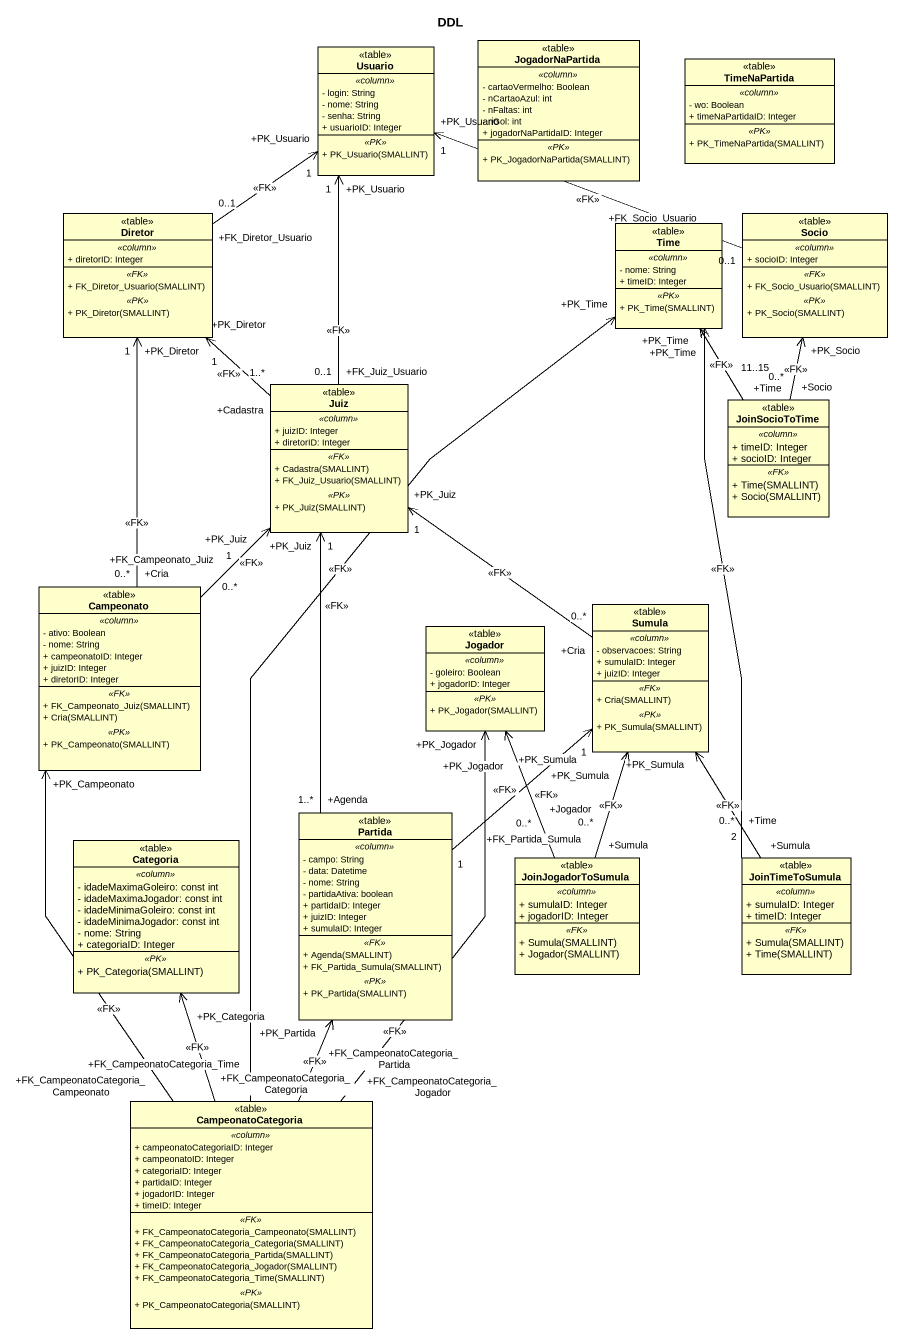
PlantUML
@startuml
title DDL
hide circle
hide empty members
skinparam classAttributeIconSize 0
class Usuario <<table>> {
  .. <<column>> ..
  - login: String
  - nome: String
  - senha: String
  + usuarioID: Integer
  .. <<PK>> ..
  + PK_Usuario(SMALLINT)
}
class JogadorNaPartida <<table>> {
  .. <<column>> ..
  - cartaoVermelho: Boolean
  - nCartaoAzul: int
  - nFaltas: int
  - nGol: int
  + jogadorNaPartidaID: Integer
  .. <<PK>> ..
  + PK_JogadorNaPartida(SMALLINT)
}
class TimeNaPartida <<table>> {
  .. <<column>> ..
  - wo: Boolean
  + timeNaPartidaID: Integer
  .. <<PK>> ..
  + PK_TimeNaPartida(SMALLINT)
}
class Diretor <<table>> {
  .. <<column>> ..
  + diretorID: Integer
  .. <<FK>> ..
  + FK_Diretor_Usuario(SMALLINT)
  .. <<PK>> ..
  + PK_Diretor(SMALLINT)
}
class Time <<table>> {
  .. <<column>> ..
  - nome: String
  + timeID: Integer
  .. <<PK>> ..
  + PK_Time(SMALLINT)
}
class Socio <<table>> {
  .. <<column>> ..
  + socioID: Integer
  .. <<FK>> ..
  + FK_Socio_Usuario(SMALLINT)
  .. <<PK>> ..
  + PK_Socio(SMALLINT)
}
class Juiz <<table>> {
  .. <<column>> ..
  + juizID: Integer
  + diretorID: Integer
  .. <<FK>> ..
  + Cadastra(SMALLINT)
  + FK_Juiz_Usuario(SMALLINT)
  .. <<PK>> ..
  + PK_Juiz(SMALLINT)
}
class JoinSocioToTime <<table>> {
  .. <<column>> ..
  + timeID: Integer
  + socioID: Integer
  .. <<FK>> ..
  + Time(SMALLINT)
  + Socio(SMALLINT)
}
class Campeonato <<table>> {
  .. <<column>> ..
  - ativo: Boolean
  - nome: String
  + campeonatoID: Integer
  + juizID: Integer
  + diretorID: Integer
  .. <<FK>> ..
  + FK_Campeonato_Juiz(SMALLINT)
  + Cria(SMALLINT)
  .. <<PK>> ..
  + PK_Campeonato(SMALLINT)
}
class Sumula <<table>> {
  .. <<column>> ..
  - observacoes: String
  + sumulaID: Integer
  + juizID: Integer
  .. <<FK>> ..
  + Cria(SMALLINT)
  .. <<PK>> ..
  + PK_Sumula(SMALLINT)
}
class Jogador <<table>> {
  .. <<column>> ..
  - goleiro: Boolean
  + jogadorID: Integer
  .. <<PK>> ..
  + PK_Jogador(SMALLINT)
}
class Partida <<table>> {
  .. <<column>> ..
  - campo: String
  - data: Datetime
  - nome: String
  - partidaAtiva: boolean
  + partidaID: Integer
  + juizID: Integer
  + sumulaID: Integer
  .. <<FK>> ..
  + Agenda(SMALLINT)
  + FK_Partida_Sumula(SMALLINT)
  .. <<PK>> ..
  + PK_Partida(SMALLINT)
}
class Categoria <<table>> {
  .. <<column>> ..
  - idadeMaximaGoleiro: const int
  - idadeMaximaJogador: const int
  - idadeMinimaGoleiro: const int
  - idadeMinimaJogador: const int
  - nome: String
  + categoriaID: Integer
  .. <<PK>> ..
  + PK_Categoria(SMALLINT)
}
class JoinJogadorToSumula <<table>> {
  .. <<column>> ..
  + sumulaID: Integer
  + jogadorID: Integer
  .. <<FK>> ..
  + Sumula(SMALLINT)
  + Jogador(SMALLINT)
}
class JoinTimeToSumula <<table>> {
  .. <<column>> ..
  + sumulaID: Integer
  + timeID: Integer
  .. <<FK>> ..
  + Sumula(SMALLINT)
  + Time(SMALLINT)
}
class CampeonatoCategoria <<table>> {
  .. <<column>> ..
  + campeonatoCategoriaID: Integer
  + campeonatoID: Integer
  + categoriaID: Integer
  + partidaID: Integer
  + jogadorID: Integer
  + timeID: Integer
  .. <<FK>> ..
  + FK_CampeonatoCategoria_Campeonato(SMALLINT)
  + FK_CampeonatoCategoria_Categoria(SMALLINT)
  + FK_CampeonatoCategoria_Partida(SMALLINT)
  + FK_CampeonatoCategoria_Jogador(SMALLINT)
  + FK_CampeonatoCategoria_Time(SMALLINT)
  .. <<PK>> ..
  + PK_CampeonatoCategoria(SMALLINT)
}
Diretor "+FK_Diretor_Usuario\n0..1" -up-> "+PK_Usuario\n1" Usuario : <<FK>>
Socio "+FK_Socio_Usuario\n0..1" -left-> "+PK_Usuario\n1" Usuario : <<FK>>
Juiz "+FK_Juiz_Usuario\n0..1" -up-> "+PK_Usuario\n1" Usuario : <<FK>>
Juiz "+Cadastra\n1..*" -up-> "+PK_Diretor\n1" Diretor : <<FK>>
JoinSocioToTime "+Time\n11..15" -up-> "+PK_Time" Time : <<FK>>
JoinSocioToTime "+Socio\n0..*" -up-> "+PK_Socio" Socio : <<FK>>
Campeonato "+Cria\n0..*" -up-> "+PK_Diretor\n1" Diretor : <<FK>>
Campeonato "+FK_Campeonato_Juiz\n0..*" -up-> "+PK_Juiz\n1" Juiz : <<FK>>
Sumula "+Cria\n0..*" -up-> "+PK_Juiz\n1" Juiz : <<FK>>
Partida "+Agenda\n1..*" -up-> "+PK_Juiz\n1" Juiz : <<FK>>
Partida "+FK_Partida_Sumula\n1" -up-> "+PK_Sumula\n1" Sumula : <<FK>>
JoinJogadorToSumula "+Sumula\n0..*" -up-> "+PK_Sumula" Sumula : <<FK>>
JoinJogadorToSumula "+Jogador\n0..*" -up-> "+PK_Jogador" Jogador : <<FK>>
JoinTimeToSumula "+Time\n0..*" -up-> "+PK_Time" Time : <<FK>>
JoinTimeToSumula "+Sumula\n2" -up-> "+PK_Sumula" Sumula : <<FK>>
CampeonatoCategoria "+FK_CampeonatoCategoria_Time" -up-> "+PK_Time" Time : <<FK>>
CampeonatoCategoria "+FK_CampeonatoCategoria_Campeonato" -up-> "+PK_Campeonato" Campeonato : <<FK>>
CampeonatoCategoria "+FK_CampeonatoCategoria_Jogador" -up-> "+PK_Jogador" Jogador : <<FK>>
CampeonatoCategoria "+FK_CampeonatoCategoria_Partida" -up-> "+PK_Partida" Partida : <<FK>>
CampeonatoCategoria "+FK_CampeonatoCategoria_Categoria" -up-> "+PK_Categoria" Categoria : <<FK>>
@enduml
